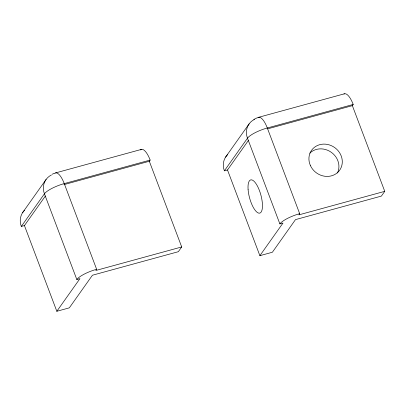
<?xml version="1.0" encoding="UTF-8"?>
<svg xmlns="http://www.w3.org/2000/svg" width="405" height="405" viewBox="0 0 405 405"><rect width="100%" height="100%" fill="white"/><g stroke="black" fill="none" stroke-linecap="round" stroke-linejoin="round"><path stroke-width="0.61" d="M22.523 212.757L46.089 179.461M45.39 196.01L24.447 225.58L21.318 226.435L44.434 193.808A17.212 15.603 35.3 0 1 51.42 174.985M64.025 184.614L149.318 161.256L150.159 160.071A17.212 5.832 74.7 0 0 140.469 149.951M24.447 225.58L56.827 311.278L79.942 278.65L76.818 279.506L44.434 193.808A17.212 4.339 -20.7 0 1 64.253 183.597L150.159 160.071M54.569 173.477A17.212 5.832 74.7 0 1 64.253 183.597L96.638 269.295L95.798 270.484L181.703 246.954L149.318 161.256M225.57 157.145L249.136 123.854M248.437 140.398L227.494 169.968L224.37 170.824L247.48 138.196A17.212 15.603 35.3 0 1 254.467 119.379M181.703 246.954L178.342 251.702L92.436 275.228L69.321 307.856L56.827 311.278M267.68 128.841L352.365 105.649L353.206 104.46A17.212 5.832 74.7 0 0 343.982 93.99M227.494 169.968L259.873 255.671L282.989 223.044L279.865 223.894L247.48 138.196A17.212 4.339 -20.7 0 1 267.305 127.985L353.206 104.46M257.615 117.87A17.212 5.832 74.7 0 1 267.305 127.985L299.685 213.688L298.844 214.873L384.75 191.347L352.365 105.649M384.75 191.347L381.388 196.091L295.483 219.621L272.373 252.249L259.873 255.671M253.864 119.409L257.251 117.754M52.154 174.236L54.204 173.36M55.551 172.915L141.451 149.389M258.598 117.308L344.503 93.783M279.865 223.894A17.212 4.339 -20.7 0 1 299.685 213.688M224.37 170.824A17.212 15.603 35.3 0 1 227.585 154.669M309.84 153.131A17.212 15.603 35.3 0 1 331.376 152.356A17.212 15.603 35.3 0 1 337.451 173.001M76.818 279.506A17.212 4.339 -20.7 0 1 96.638 269.295M21.318 226.435A17.212 15.603 35.3 0 1 24.538 210.281M248.088 189.424A17.212 5.832 74.7 0 0 259.747 213.116A17.212 5.832 74.7 0 0 257.889 186.973A17.212 5.832 74.7 0 0 248.088 189.424M310.336 165.392A17.212 15.603 35.3 0 0 339.081 170.961A17.212 15.603 35.3 0 0 327.402 144.423A17.212 15.603 35.3 0 0 310.336 165.392"/></g></svg>
